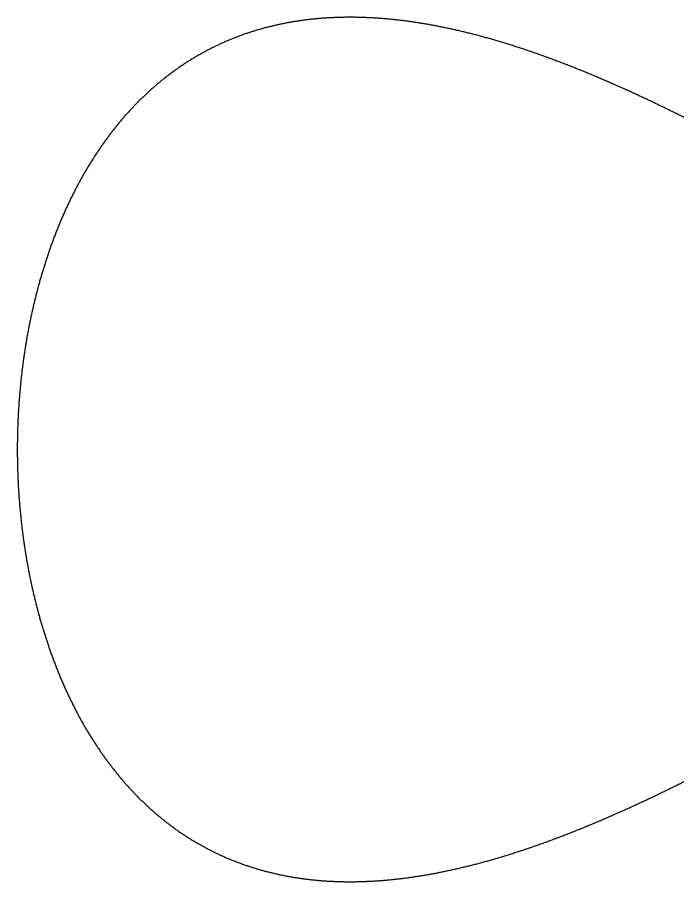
# Model space of a CAD drawing. Header units: metres. Extents: x 0 to 80, y 0 to 80.
# Drawn here: x 29 to 40, y 12.86 to 27.14 of the extents above; entities that cross this region are included whole.
import ezdxf

# ---------------------------------------------------------------- set-up
doc = ezdxf.new("R2010")
doc.units = ezdxf.units.M

msp = doc.modelspace()

# ---------------------------------------------------------------- linework, layer by layer
at = {"layer": 'ENGRAVE'}
msp.add_lwpolyline([(40.019199, 25.490392), (40, 25.5), (39.980801, 25.509591), (39.961603, 25.519165), (39.942404, 25.528722), (39.923206, 25.538262), (39.904008, 25.547785), (39.88481, 25.55729), (39.865613, 25.566778), (39.846416, 25.576248), (39.82722, 25.585701), (39.808024, 25.595136), (39.788828, 25.604553), (39.769633, 25.613952), (39.750439, 25.623333), (39.731246, 25.632695), (39.712054, 25.642039), (39.692862, 25.651365), (39.673671, 25.660672), (39.654482, 25.66996), (39.635293, 25.679229), (39.616106, 25.68848), (39.596919, 25.697711), (39.577734, 25.706923), (39.55855, 25.716116), (39.539368, 25.72529), (39.520187, 25.734444), (39.501007, 25.743578), (39.481829, 25.752692), (39.462653, 25.761787), (39.443478, 25.770861), (39.424304, 25.779916), (39.405133, 25.78895), (39.385963, 25.797964), (39.366796, 25.806957), (39.34763, 25.81593), (39.328466, 25.824882), (39.309304, 25.833813), (39.290145, 25.842724), (39.270987, 25.851613), (39.251832, 25.860481), (39.232679, 25.869328), (39.213528, 25.878154), (39.19438, 25.886958), (39.175234, 25.89574), (39.156091, 25.904501), (39.13695, 25.91324), (39.117812, 25.921957), (39.098676, 25.930652), (39.079544, 25.939325), (39.060414, 25.947975), (39.041287, 25.956603), (39.022163, 25.965209), (39.003042, 25.973792), (38.983924, 25.982352), (38.964809, 25.990889), (38.945697, 25.999404), (38.926588, 26.007895), (38.907483, 26.016363), (38.888381, 26.024808), (38.869282, 26.03323), (38.850187, 26.041628), (38.831095, 26.050002), (38.812007, 26.058352), (38.792923, 26.066679), (38.773842, 26.074982), (38.754765, 26.083261), (38.735691, 26.091515), (38.716622, 26.099745), (38.697556, 26.107951), (38.678495, 26.116132), (38.659437, 26.124289), (38.640384, 26.132421), (38.621334, 26.140528), (38.602289, 26.14861), (38.583248, 26.156667), (38.564212, 26.164699), (38.54518, 26.172706), (38.526152, 26.180687), (38.507129, 26.188643), (38.48811, 26.196573), (38.469096, 26.204477), (38.450086, 26.212356), (38.431082, 26.220208), (38.412082, 26.228035), (38.393087, 26.235835), (38.374096, 26.243609), (38.355111, 26.251357), (38.336131, 26.259079), (38.317156, 26.266773), (38.298186, 26.274441), (38.279221, 26.282083), (38.260261, 26.289697), (38.241307, 26.297284), (38.222358, 26.304845), (38.203414, 26.312378), (38.184476, 26.319883), (38.165544, 26.327361), (38.146617, 26.334812), (38.127696, 26.342235), (38.10878, 26.349631), (38.08987, 26.356998), (38.070966, 26.364338), (38.052068, 26.371649), (38.033176, 26.378932), (38.014289, 26.386187), (37.995409, 26.393414), (37.976535, 26.400612), (37.957667, 26.407782), (37.938806, 26.414922), (37.91995, 26.422034), (37.901101, 26.429118), (37.882258, 26.436172), (37.863422, 26.443197), (37.844592, 26.450193), (37.825769, 26.457159), (37.806953, 26.464096), (37.788143, 26.471004), (37.76934, 26.477882), (37.750543, 26.48473), (37.731754, 26.491549), (37.712971, 26.498338), (37.694196, 26.505096), (37.675427, 26.511825), (37.656666, 26.518523), (37.637911, 26.525191), (37.619164, 26.531828), (37.600424, 26.538435), (37.581692, 26.545012), (37.562967, 26.551557), (37.544249, 26.558072), (37.525538, 26.564556), (37.506836, 26.571009), (37.48814, 26.577431), (37.469453, 26.583821), (37.450773, 26.590181), (37.432101, 26.596508), (37.413437, 26.602805), (37.39478, 26.60907), (37.376132, 26.615303), (37.357492, 26.621504), (37.338859, 26.627673), (37.320235, 26.633811), (37.301619, 26.639916), (37.283011, 26.645989), (37.264411, 26.65203), (37.24582, 26.658038), (37.227237, 26.664015), (37.208663, 26.669958), (37.190097, 26.675869), (37.171539, 26.681747), (37.152991, 26.687592), (37.13445, 26.693404), (37.115919, 26.699184), (37.097396, 26.70493), (37.078883, 26.710643), (37.060378, 26.716322), (37.041882, 26.721968), (37.023395, 26.727581), (37.004917, 26.73316), (36.986449, 26.738706), (36.967989, 26.744217), (36.949539, 26.749695), (36.931098, 26.755139), (36.912666, 26.760549), (36.894244, 26.765924), (36.875831, 26.771266), (36.857428, 26.776573), (36.839034, 26.781846), (36.82065, 26.787084), (36.802276, 26.792288), (36.783911, 26.797457), (36.765556, 26.802591), (36.747211, 26.80769), (36.728876, 26.812755), (36.710551, 26.817784), (36.692236, 26.822778), (36.673931, 26.827738), (36.655636, 26.832661), (36.637352, 26.83755), (36.619077, 26.842403), (36.600813, 26.84722), (36.582559, 26.852002), (36.564316, 26.856748), (36.546083, 26.861459), (36.527861, 26.866133), (36.509649, 26.870771), (36.491448, 26.875374), (36.473257, 26.87994), (36.455077, 26.88447), (36.436908, 26.888964), (36.41875, 26.893421), (36.400603, 26.897842), (36.382467, 26.902226), (36.364342, 26.906574), (36.346228, 26.910885), (36.328125, 26.915159), (36.310033, 26.919397), (36.291952, 26.923597), (36.273883, 26.92776), (36.255825, 26.931886), (36.237778, 26.935975), (36.219743, 26.940027), (36.20172, 26.944041), (36.183708, 26.948018), (36.165707, 26.951958), (36.147719, 26.955859), (36.129742, 26.959723), (36.111777, 26.96355), (36.093823, 26.967338), (36.075882, 26.971089), (36.057953, 26.974802), (36.040035, 26.978476), (36.02213, 26.982112), (36.004236, 26.985711), (35.986355, 26.989271), (35.968487, 26.992792), (35.95063, 26.996275), (35.932786, 26.99972), (35.914954, 27.003126), (35.897134, 27.006493), (35.879327, 27.009822), (35.861533, 27.013112), (35.843751, 27.016362), (35.825982, 27.019574), (35.808226, 27.022747), (35.790482, 27.025881), (35.772751, 27.028976), (35.755034, 27.032031), (35.737329, 27.035047), (35.719637, 27.038024), (35.701958, 27.040961), (35.684292, 27.043859), (35.666639, 27.046717), (35.648999, 27.049535), (35.631373, 27.052314), (35.61376, 27.055053), (35.596161, 27.057752), (35.578574, 27.060411), (35.561002, 27.06303), (35.543443, 27.065609), (35.525897, 27.068148), (35.508365, 27.070647), (35.490847, 27.073105), (35.473342, 27.075523), (35.455851, 27.077901), (35.438374, 27.080238), (35.420911, 27.082535), (35.403462, 27.084791), (35.386027, 27.087006), (35.368606, 27.089181), (35.351199, 27.091315), (35.333806, 27.093408), (35.316428, 27.09546), (35.299064, 27.097471), (35.281714, 27.099441), (35.264378, 27.10137), (35.247057, 27.103258), (35.22975, 27.105105), (35.212458, 27.10691), (35.19518, 27.108674), (35.177917, 27.110397), (35.160669, 27.112078), (35.143436, 27.113718), (35.126217, 27.115316), (35.109013, 27.116872), (35.091824, 27.118387), (35.07465, 27.11986), (35.057491, 27.121291), (35.040347, 27.12268), (35.023218, 27.124027), (35.006105, 27.125333), (34.989006, 27.126596), (34.971923, 27.127817), (34.954855, 27.128996), (34.937802, 27.130133), (34.920765, 27.131228), (34.903744, 27.13228), (34.886737, 27.13329), (34.869747, 27.134257), (34.852772, 27.135183), (34.835813, 27.136065), (34.818869, 27.136905), (34.801942, 27.137702), (34.78503, 27.138457), (34.768134, 27.139169), (34.751254, 27.139838), (34.73439, 27.140465), (34.717542, 27.141048), (34.70071, 27.141589), (34.683894, 27.142086), (34.667094, 27.142541), (34.650311, 27.142952), (34.633544, 27.14332), (34.616793, 27.143646), (34.600059, 27.143928), (34.583341, 27.144166), (34.566639, 27.144362), (34.549955, 27.144514), (34.533286, 27.144623), (34.516635, 27.144688), (34.5, 27.14471), (34.483382, 27.144688), (34.466781, 27.144622), (34.450196, 27.144514), (34.433629, 27.144361), (34.417078, 27.144165), (34.400544, 27.143925), (34.384028, 27.143641), (34.367528, 27.143313), (34.351046, 27.142941), (34.334581, 27.142526), (34.318133, 27.142067), (34.301703, 27.141563), (34.28529, 27.141016), (34.268894, 27.140424), (34.252516, 27.139789), (34.236155, 27.139109), (34.219812, 27.138385), (34.203486, 27.137617), (34.187178, 27.136805), (34.170888, 27.135948), (34.154616, 27.135047), (34.138361, 27.134102), (34.122124, 27.133112), (34.105905, 27.132078), (34.089704, 27.130999), (34.073521, 27.129876), (34.057356, 27.128709), (34.04121, 27.127496), (34.025081, 27.12624), (34.008971, 27.124938), (33.992878, 27.123592), (33.976805, 27.122201), (33.960749, 27.120766), (33.944712, 27.119285), (33.928693, 27.11776), (33.912693, 27.11619), (33.896711, 27.114576), (33.880748, 27.112916), (33.864804, 27.111212), (33.848878, 27.109462), (33.832971, 27.107668), (33.817083, 27.105828), (33.801213, 27.103944), (33.785363, 27.102015), (33.769531, 27.10004), (33.753719, 27.098021), (33.737925, 27.095956), (33.722151, 27.093846), (33.706395, 27.091691), (33.690659, 27.089491), (33.674942, 27.087246), (33.659245, 27.084955), (33.643566, 27.082619), (33.627907, 27.080238), (33.612267, 27.077811), (33.596647, 27.07534), (33.581047, 27.072823), (33.565466, 27.07026), (33.549904, 27.067652), (33.534362, 27.064999), (33.51884, 27.0623), (33.503338, 27.059556), (33.487855, 27.056766), (33.472392, 27.053931), (33.456949, 27.051051), (33.441526, 27.048125), (33.426123, 27.045153), (33.41074, 27.042136), (33.395378, 27.039073), (33.380035, 27.035965), (33.364712, 27.032811), (33.34941, 27.029612), (33.334128, 27.026367), (33.318866, 27.023076), (33.303624, 27.019739), (33.288403, 27.016357), (33.273203, 27.01293), (33.258022, 27.009456), (33.242863, 27.005937), (33.227724, 27.002372), (33.212605, 26.998762), (33.197508, 26.995106), (33.182431, 26.991404), (33.167374, 26.987656), (33.152339, 26.983863), (33.137324, 26.980023), (33.122331, 26.976138), (33.107358, 26.972208), (33.092406, 26.968231), (33.077476, 26.964209), (33.062566, 26.960141), (33.047678, 26.956027), (33.03281, 26.951867), (33.017964, 26.947661), (33.00314, 26.94341), (32.988336, 26.939113), (32.973554, 26.93477), (32.958793, 26.930381), (32.944054, 26.925946), (32.929336, 26.921466), (32.91464, 26.916939), (32.899965, 26.912367), (32.885312, 26.907749), (32.870681, 26.903085), (32.856071, 26.898376), (32.841484, 26.89362), (32.826918, 26.888819), (32.812373, 26.883972), (32.797851, 26.879079), (32.783351, 26.87414), (32.768872, 26.869155), (32.754416, 26.864125), (32.739982, 26.859048), (32.725569, 26.853926), (32.711179, 26.848758), (32.696812, 26.843545), (32.682466, 26.838285), (32.668143, 26.83298), (32.653842, 26.827629), (32.639563, 26.822232), (32.625307, 26.816789), (32.611074, 26.811301), (32.596862, 26.805766), (32.582674, 26.800186), (32.568508, 26.794561), (32.554364, 26.788889), (32.540244, 26.783172), (32.526146, 26.777409), (32.51207, 26.771601), (32.498018, 26.765746), (32.483988, 26.759847), (32.469982, 26.753901), (32.455998, 26.74791), (32.442037, 26.741873), (32.4281, 26.73579), (32.414185, 26.729662), (32.400293, 26.723488), (32.386425, 26.717269), (32.37258, 26.711004), (32.358758, 26.704694), (32.344959, 26.698338), (32.331184, 26.691936), (32.317432, 26.685489), (32.303703, 26.678997), (32.289998, 26.672459), (32.276316, 26.665875), (32.262658, 26.659246), (32.249024, 26.652572), (32.235413, 26.645852), (32.221825, 26.639087), (32.208262, 26.632277), (32.194722, 26.625421), (32.181206, 26.61852), (32.167713, 26.611574), (32.154245, 26.604582), (32.140801, 26.597545), (32.12738, 26.590463), (32.113983, 26.583336), (32.100611, 26.576163), (32.087262, 26.568946), (32.073938, 26.561683), (32.060637, 26.554375), (32.047361, 26.547022), (32.03411, 26.539624), (32.020882, 26.532181), (32.007679, 26.524693), (31.9945, 26.51716), (31.981345, 26.509583), (31.968215, 26.50196), (31.955109, 26.494292), (31.942028, 26.48658), (31.928971, 26.478822), (31.915939, 26.47102), (31.902932, 26.463173), (31.889949, 26.455282), (31.876991, 26.447345), (31.864058, 26.439364), (31.851149, 26.431339), (31.838266, 26.423268), (31.825407, 26.415154), (31.812573, 26.406994), (31.799764, 26.39879), (31.78698, 26.390542), (31.774221, 26.382249), (31.761487, 26.373912), (31.748778, 26.365531), (31.736095, 26.357105), (31.723436, 26.348635), (31.710803, 26.34012), (31.698195, 26.331562), (31.685612, 26.322959), (31.673054, 26.314312), (31.660522, 26.305621), (31.648016, 26.296886), (31.635534, 26.288107), (31.623079, 26.279284), (31.610648, 26.270417), (31.598244, 26.261506), (31.585865, 26.252552), (31.573511, 26.243553), (31.561183, 26.234511), (31.548881, 26.225425), (31.536605, 26.216295), (31.524354, 26.207122), (31.51213, 26.197905), (31.499931, 26.188644), (31.487758, 26.179341), (31.475611, 26.169993), (31.46349, 26.160602), (31.451394, 26.151168), (31.439325, 26.141691), (31.427282, 26.13217), (31.415266, 26.122606), (31.403275, 26.112999), (31.39131, 26.103348), (31.379372, 26.093655), (31.36746, 26.083918), (31.355574, 26.074139), (31.343715, 26.064317), (31.331882, 26.054451), (31.320075, 26.044543), (31.308295, 26.034592), (31.296541, 26.024599), (31.284814, 26.014563), (31.273113, 26.004484), (31.261439, 25.994362), (31.249792, 25.984199), (31.238171, 25.973992), (31.226577, 25.963743), (31.215009, 25.953452), (31.203469, 25.943119), (31.191955, 25.932743), (31.180468, 25.922325), (31.169008, 25.911865), (31.157575, 25.901363), (31.146168, 25.890819), (31.134789, 25.880233), (31.123437, 25.869606), (31.112111, 25.858936), (31.100813, 25.848224), (31.089542, 25.837471), (31.078298, 25.826676), (31.067081, 25.81584), (31.055892, 25.804962), (31.044729, 25.794042), (31.033594, 25.783081), (31.022487, 25.772079), (31.011406, 25.761036), (31.000353, 25.749951), (30.989328, 25.738825), (30.978329, 25.727658), (30.967359, 25.71645), (30.956416, 25.705201), (30.9455, 25.693911), (30.934612, 25.68258), (30.923752, 25.671209), (30.912919, 25.659797), (30.902114, 25.648344), (30.891336, 25.63685), (30.880587, 25.625317), (30.869865, 25.613742), (30.859171, 25.602127), (30.848505, 25.590472), (30.837866, 25.578777), (30.827256, 25.567042), (30.816674, 25.555266), (30.806119, 25.543451), (30.795593, 25.531595), (30.785094, 25.5197), (30.774624, 25.507765), (30.764181, 25.49579), (30.753767, 25.483775), (30.743381, 25.471721), (30.733024, 25.459627), (30.722694, 25.447494), (30.712393, 25.435322), (30.70212, 25.42311), (30.691875, 25.410859), (30.681659, 25.398569), (30.671471, 25.38624), (30.661311, 25.373871), (30.65118, 25.361464), (30.641078, 25.349018), (30.631004, 25.336533), (30.620958, 25.32401), (30.610941, 25.311448), (30.600953, 25.298847), (30.590993, 25.286208), (30.581062, 25.273531), (30.57116, 25.260815), (30.561286, 25.248061), (30.551441, 25.235269), (30.541625, 25.222439), (30.531838, 25.209571), (30.522079, 25.196665), (30.51235, 25.183721), (30.502649, 25.17074), (30.492977, 25.157721), (30.483334, 25.144664), (30.473721, 25.13157), (30.464136, 25.118438), (30.45458, 25.105269), (30.445053, 25.092063), (30.435556, 25.07882), (30.426087, 25.06554), (30.416648, 25.052222), (30.407238, 25.038868), (30.397857, 25.025477), (30.388506, 25.012049), (30.379183, 24.998585), (30.36989, 24.985084), (30.360627, 24.971547), (30.351392, 24.957973), (30.342187, 24.944363), (30.333012, 24.930717), (30.323866, 24.917035), (30.314749, 24.903317), (30.305662, 24.889563), (30.296604, 24.875773), (30.287576, 24.861947), (30.278578, 24.848086), (30.269609, 24.834189), (30.26067, 24.820256), (30.251761, 24.806289), (30.242881, 24.792285), (30.234031, 24.778247), (30.22521, 24.764174), (30.21642, 24.750066), (30.207659, 24.735922), (30.198928, 24.721744), (30.190227, 24.707532), (30.181556, 24.693284), (30.172915, 24.679003), (30.164303, 24.664686), (30.155722, 24.650336), (30.147171, 24.635951), (30.138649, 24.621532), (30.130158, 24.607079), (30.121697, 24.592592), (30.113265, 24.578071), (30.104864, 24.563516), (30.096494, 24.548928), (30.088153, 24.534306), (30.079842, 24.519651), (30.071562, 24.504962), (30.063312, 24.490241), (30.055092, 24.475486), (30.046902, 24.460698), (30.038743, 24.445877), (30.030614, 24.431023), (30.022516, 24.416136), (30.014448, 24.401217), (30.00641, 24.386265), (29.998403, 24.371281), (29.990426, 24.356264), (29.98248, 24.341215), (29.974564, 24.326134), (29.966679, 24.311021), (29.958824, 24.295877), (29.951, 24.2807), (29.943206, 24.265491), (29.935444, 24.250251), (29.927711, 24.23498), (29.92001, 24.219677), (29.912339, 24.204343), (29.904699, 24.188977), (29.89709, 24.173581), (29.889511, 24.158153), (29.881964, 24.142695), (29.874447, 24.127206), (29.866961, 24.111686), (29.859505, 24.096136), (29.852081, 24.080555), (29.844688, 24.064944), (29.837325, 24.049303), (29.829994, 24.033631), (29.822693, 24.01793), (29.815424, 24.002199), (29.808185, 23.986437), (29.800978, 23.970647), (29.793801, 23.954827), (29.786656, 23.938977), (29.779542, 23.923098), (29.772459, 23.90719), (29.765407, 23.891252), (29.758386, 23.875286), (29.751396, 23.859291), (29.744438, 23.843267), (29.737511, 23.827214), (29.730615, 23.811133), (29.723751, 23.795023), (29.716918, 23.778885), (29.710116, 23.762719), (29.703345, 23.746525), (29.696606, 23.730303), (29.689898, 23.714053), (29.683222, 23.697775), (29.676577, 23.68147), (29.669963, 23.665137), (29.663381, 23.648777), (29.656831, 23.632389), (29.650312, 23.615975), (29.643824, 23.599533), (29.637368, 23.583064), (29.630944, 23.566569), (29.624551, 23.550047), (29.61819, 23.533498), (29.61186, 23.516923), (29.605562, 23.500322), (29.599296, 23.483694), (29.593061, 23.46704), (29.586858, 23.450361), (29.580687, 23.433655), (29.574547, 23.416924), (29.56844, 23.400167), (29.562364, 23.383385), (29.55632, 23.366577), (29.550307, 23.349744), (29.544327, 23.332886), (29.538378, 23.316003), (29.532462, 23.299095), (29.526577, 23.282162), (29.520724, 23.265205), (29.514903, 23.248223), (29.509114, 23.231217), (29.503356, 23.214187), (29.497631, 23.197132), (29.491938, 23.180054), (29.486277, 23.162951), (29.480648, 23.145825), (29.475051, 23.128675), (29.469486, 23.111502), (29.463953, 23.094305), (29.458452, 23.077085), (29.452983, 23.059842), (29.447546, 23.042576), (29.442142, 23.025287), (29.436769, 23.007975), (29.431429, 22.99064), (29.426121, 22.973283), (29.420846, 22.955904), (29.415602, 22.938503), (29.410391, 22.921079), (29.405212, 22.903633), (29.400065, 22.886166), (29.394951, 22.868677), (29.389868, 22.851166), (29.384819, 22.833633), (29.379801, 22.81608), (29.374816, 22.798505), (29.369863, 22.780909), (29.364943, 22.763292), (29.360055, 22.745654), (29.355199, 22.727996), (29.350376, 22.710316), (29.345585, 22.692617), (29.340827, 22.674897), (29.336101, 22.657157), (29.331408, 22.639397), (29.326747, 22.621617), (29.322119, 22.603817), (29.317523, 22.585998), (29.31296, 22.568159), (29.308429, 22.550301), (29.303931, 22.532423), (29.299465, 22.514527), (29.295032, 22.496611), (29.290632, 22.478677), (29.286264, 22.460723), (29.281929, 22.442751), (29.277627, 22.424761), (29.273357, 22.406753), (29.26912, 22.388726), (29.264916, 22.370681), (29.260744, 22.352618), (29.256605, 22.334538), (29.252499, 22.316439), (29.248425, 22.298324), (29.244384, 22.28019), (29.240376, 22.26204), (29.236401, 22.243873), (29.232459, 22.225688), (29.228549, 22.207487), (29.224672, 22.189269), (29.220828, 22.171034), (29.217017, 22.152783), (29.213239, 22.134516), (29.209493, 22.116232), (29.205781, 22.097933), (29.202101, 22.079618), (29.198454, 22.061286), (29.19484, 22.04294), (29.191259, 22.024578), (29.187711, 22.0062), (29.184196, 21.987807), (29.180714, 21.969399), (29.177265, 21.950977), (29.173848, 21.932539), (29.170465, 21.914087), (29.167115, 21.89562), (29.163797, 21.877139), (29.160513, 21.858644), (29.157262, 21.840135), (29.154044, 21.821611), (29.150858, 21.803074), (29.147706, 21.784523), (29.144587, 21.765959), (29.141501, 21.747381), (29.138448, 21.72879), (29.135428, 21.710186), (29.132441, 21.691569), (29.129488, 21.672939), (29.126567, 21.654297), (29.12368, 21.635642), (29.120826, 21.616974), (29.118004, 21.598294), (29.115216, 21.579602), (29.112461, 21.560898), (29.10974, 21.542182), (29.107051, 21.523455), (29.104396, 21.504716), (29.101774, 21.485965), (29.099185, 21.467203), (29.096629, 21.44843), (29.094107, 21.429646), (29.091617, 21.410852), (29.089161, 21.392046), (29.086738, 21.37323), (29.084349, 21.354403), (29.081992, 21.335567), (29.079669, 21.31672), (29.077379, 21.297863), (29.075123, 21.278996), (29.0729, 21.260119), (29.07071, 21.241233), (29.068553, 21.222337), (29.066429, 21.203433), (29.064339, 21.184519), (29.062283, 21.165596), (29.060259, 21.146664), (29.058269, 21.127723), (29.056312, 21.108774), (29.054389, 21.089816), (29.052499, 21.07085), (29.050642, 21.051876), (29.048818, 21.032894), (29.047028, 21.013904), (29.045272, 20.994907), (29.043548, 20.975902), (29.041858, 20.956889), (29.040202, 20.937869), (29.038579, 20.918842), (29.036989, 20.899808), (29.035432, 20.880767), (29.033909, 20.86172), (29.03242, 20.842666), (29.030964, 20.823605), (29.029541, 20.804538), (29.028151, 20.785466), (29.026795, 20.766387), (29.025473, 20.747302), (29.024184, 20.728212), (29.022928, 20.709116), (29.021706, 20.690014), (29.020517, 20.670908), (29.019362, 20.651796), (29.01824, 20.632679), (29.017152, 20.613558), (29.016097, 20.594432), (29.015075, 20.575301), (29.014087, 20.556166), (29.013132, 20.537027), (29.012211, 20.517883), (29.011324, 20.498736), (29.01047, 20.479585), (29.009649, 20.46043), (29.008862, 20.441272), (29.008108, 20.42211), (29.007388, 20.402945), (29.006701, 20.383778), (29.006048, 20.364607), (29.005428, 20.345433), (29.004842, 20.326257), (29.004289, 20.307078), (29.003769, 20.287897), (29.003284, 20.268714), (29.002831, 20.249529), (29.002412, 20.230341), (29.002027, 20.211152), (29.001675, 20.191962), (29.001357, 20.17277), (29.001072, 20.153576), (29.000821, 20.134382), (29.000603, 20.115186), (29.000419, 20.09599), (29.000268, 20.076793), (29.000151, 20.057595), (29.000067, 20.038397), (29.000017, 20.019199), (29, 20), (29.000017, 19.980801), (29.000067, 19.961603), (29.000151, 19.942405), (29.000268, 19.923207), (29.000419, 19.90401), (29.000603, 19.884814), (29.000821, 19.865618), (29.001072, 19.846424), (29.001357, 19.82723), (29.001675, 19.808038), (29.002027, 19.788848), (29.002412, 19.769659), (29.002831, 19.750471), (29.003284, 19.731286), (29.003769, 19.712103), (29.004289, 19.692922), (29.004842, 19.673743), (29.005428, 19.654567), (29.006048, 19.635393), (29.006701, 19.616222), (29.007388, 19.597055), (29.008108, 19.57789), (29.008862, 19.558728), (29.009649, 19.53957), (29.01047, 19.520415), (29.011324, 19.501264), (29.012211, 19.482117), (29.013132, 19.462973), (29.014087, 19.443834), (29.015075, 19.424699), (29.016097, 19.405568), (29.017152, 19.386442), (29.01824, 19.367321), (29.019362, 19.348204), (29.020517, 19.329092), (29.021706, 19.309986), (29.022928, 19.290884), (29.024184, 19.271788), (29.025473, 19.252698), (29.026795, 19.233613), (29.028151, 19.214534), (29.029541, 19.195462), (29.030964, 19.176395), (29.03242, 19.157334), (29.033909, 19.13828), (29.035432, 19.119233), (29.036989, 19.100192), (29.038579, 19.081158), (29.040202, 19.062131), (29.041858, 19.043111), (29.043548, 19.024098), (29.045272, 19.005093), (29.047028, 18.986096), (29.048818, 18.967106), (29.050642, 18.948124), (29.052499, 18.92915), (29.054389, 18.910184), (29.056312, 18.891226), (29.058269, 18.872277), (29.060259, 18.853336), (29.062283, 18.834404), (29.064339, 18.815481), (29.066429, 18.796567), (29.068553, 18.777663), (29.07071, 18.758767), (29.0729, 18.739881), (29.075123, 18.721004), (29.077379, 18.702137), (29.079669, 18.68328), (29.081992, 18.664433), (29.084349, 18.645597), (29.086738, 18.62677), (29.089161, 18.607954), (29.091617, 18.589148), (29.094107, 18.570354), (29.096629, 18.55157), (29.099185, 18.532797), (29.101774, 18.514035), (29.104396, 18.495284), (29.107051, 18.476545), (29.10974, 18.457818), (29.112461, 18.439102), (29.115216, 18.420398), (29.118004, 18.401706), (29.120826, 18.383026), (29.12368, 18.364358), (29.126567, 18.345703), (29.129488, 18.327061), (29.132441, 18.308431), (29.135428, 18.289814), (29.138448, 18.27121), (29.141501, 18.252619), (29.144587, 18.234041), (29.147706, 18.215477), (29.150858, 18.196926), (29.154044, 18.178389), (29.157262, 18.159865), (29.160513, 18.141356), (29.163797, 18.122861), (29.167115, 18.10438), (29.170465, 18.085913), (29.173848, 18.067461), (29.177265, 18.049023), (29.180714, 18.030601), (29.184196, 18.012193), (29.187711, 17.9938), (29.191259, 17.975422), (29.19484, 17.95706), (29.198454, 17.938714), (29.202101, 17.920382), (29.205781, 17.902067), (29.209493, 17.883768), (29.213239, 17.865484), (29.217017, 17.847217), (29.220828, 17.828966), (29.224672, 17.810731), (29.228549, 17.792513), (29.232459, 17.774312), (29.236401, 17.756127), (29.240376, 17.73796), (29.244384, 17.71981), (29.248425, 17.701676), (29.252499, 17.683561), (29.256605, 17.665462), (29.260744, 17.647382), (29.264916, 17.629319), (29.26912, 17.611274), (29.273357, 17.593247), (29.277627, 17.575239), (29.281929, 17.557249), (29.286264, 17.539277), (29.290632, 17.521323), (29.295032, 17.503389), (29.299465, 17.485473), (29.303931, 17.467577), (29.308429, 17.449699), (29.31296, 17.431841), (29.317523, 17.414002), (29.322119, 17.396183), (29.326747, 17.378383), (29.331408, 17.360603), (29.336101, 17.342843), (29.340827, 17.325103), (29.345585, 17.307383), (29.350376, 17.289684), (29.355199, 17.272004), (29.360055, 17.254346), (29.364943, 17.236708), (29.369863, 17.219091), (29.374816, 17.201495), (29.379801, 17.18392), (29.384819, 17.166367), (29.389868, 17.148834), (29.394951, 17.131323), (29.400065, 17.113834), (29.405212, 17.096367), (29.410391, 17.078921), (29.415602, 17.061497), (29.420846, 17.044096), (29.426121, 17.026717), (29.431429, 17.00936), (29.436769, 16.992025), (29.442142, 16.974713), (29.447546, 16.957424), (29.452983, 16.940158), (29.458452, 16.922915), (29.463953, 16.905695), (29.469486, 16.888498), (29.475051, 16.871325), (29.480648, 16.854175), (29.486277, 16.837049), (29.491938, 16.819946), (29.497631, 16.802868), (29.503356, 16.785813), (29.509114, 16.768783), (29.514903, 16.751777), (29.520724, 16.734795), (29.526577, 16.717838), (29.532462, 16.700905), (29.538378, 16.683997), (29.544327, 16.667114), (29.550307, 16.650256), (29.55632, 16.633423), (29.562364, 16.616615), (29.56844, 16.599833), (29.574547, 16.583076), (29.580687, 16.566345), (29.586858, 16.549639), (29.593061, 16.53296), (29.599296, 16.516306), (29.605562, 16.499678), (29.61186, 16.483077), (29.61819, 16.466502), (29.624551, 16.449953), (29.630944, 16.433431), (29.637368, 16.416936), (29.643824, 16.400467), (29.650312, 16.384025), (29.656831, 16.367611), (29.663381, 16.351223), (29.669963, 16.334863), (29.676577, 16.31853), (29.683222, 16.302225), (29.689898, 16.285947), (29.696606, 16.269697), (29.703345, 16.253475), (29.710116, 16.237281), (29.716918, 16.221115), (29.723751, 16.204977), (29.730615, 16.188867), (29.737511, 16.172786), (29.744438, 16.156733), (29.751396, 16.140709), (29.758386, 16.124714), (29.765407, 16.108748), (29.772459, 16.09281), (29.779542, 16.076902), (29.786656, 16.061023), (29.793801, 16.045173), (29.800978, 16.029353), (29.808185, 16.013563), (29.815424, 15.997801), (29.822693, 15.98207), (29.829994, 15.966369), (29.837325, 15.950697), (29.844688, 15.935056), (29.852081, 15.919445), (29.859505, 15.903864), (29.866961, 15.888314), (29.874447, 15.872794), (29.881964, 15.857305), (29.889511, 15.841847), (29.89709, 15.826419), (29.904699, 15.811023), (29.912339, 15.795657), (29.92001, 15.780323), (29.927711, 15.76502), (29.935444, 15.749749), (29.943206, 15.734509), (29.951, 15.7193), (29.958824, 15.704123), (29.966679, 15.688979), (29.974564, 15.673866), (29.98248, 15.658785), (29.990426, 15.643736), (29.998403, 15.628719), (30.00641, 15.613735), (30.014448, 15.598783), (30.022516, 15.583864), (30.030614, 15.568977), (30.038743, 15.554123), (30.046902, 15.539302), (30.055092, 15.524514), (30.063312, 15.509759), (30.071562, 15.495038), (30.079842, 15.480349), (30.088153, 15.465694), (30.096494, 15.451072), (30.104864, 15.436484), (30.113265, 15.421929), (30.121697, 15.407408), (30.130158, 15.392921), (30.138649, 15.378468), (30.147171, 15.364049), (30.155722, 15.349664), (30.164303, 15.335314), (30.172915, 15.320997), (30.181556, 15.306716), (30.190227, 15.292468), (30.198928, 15.278256), (30.207659, 15.264078), (30.21642, 15.249934), (30.22521, 15.235826), (30.234031, 15.221753), (30.242881, 15.207715), (30.251761, 15.193711), (30.26067, 15.179744), (30.269609, 15.165811), (30.278578, 15.151914), (30.287576, 15.138053), (30.296604, 15.124227), (30.305662, 15.110437), (30.314749, 15.096683), (30.323866, 15.082965), (30.333012, 15.069283), (30.342187, 15.055637), (30.351392, 15.042027), (30.360627, 15.028453), (30.36989, 15.014916), (30.379183, 15.001415), (30.388506, 14.987951), (30.397857, 14.974523), (30.407238, 14.961132), (30.416648, 14.947778), (30.426087, 14.93446), (30.435556, 14.92118), (30.445053, 14.907937), (30.45458, 14.894731), (30.464136, 14.881562), (30.473721, 14.86843), (30.483334, 14.855336), (30.492977, 14.842279), (30.502649, 14.82926), (30.51235, 14.816279), (30.522079, 14.803335), (30.531838, 14.790429), (30.541625, 14.777561), (30.551441, 14.764731), (30.561286, 14.751939), (30.57116, 14.739185), (30.581062, 14.726469), (30.590993, 14.713792), (30.600953, 14.701153), (30.610941, 14.688552), (30.620958, 14.67599), (30.631004, 14.663467), (30.641078, 14.650982), (30.65118, 14.638536), (30.661311, 14.626129), (30.671471, 14.61376), (30.681659, 14.601431), (30.691875, 14.589141), (30.70212, 14.57689), (30.712393, 14.564678), (30.722694, 14.552506), (30.733024, 14.540373), (30.743381, 14.528279), (30.753767, 14.516225), (30.764181, 14.50421), (30.774624, 14.492235), (30.785094, 14.4803), (30.795593, 14.468405), (30.806119, 14.456549), (30.816674, 14.444734), (30.827256, 14.432958), (30.837866, 14.421223), (30.848505, 14.409528), (30.859171, 14.397873), (30.869865, 14.386258), (30.880587, 14.374683), (30.891336, 14.36315), (30.902114, 14.351656), (30.912919, 14.340203), (30.923752, 14.328791), (30.934612, 14.31742), (30.9455, 14.306089), (30.956416, 14.294799), (30.967359, 14.28355), (30.978329, 14.272342), (30.989328, 14.261175), (31.000353, 14.250049), (31.011406, 14.238964), (31.022487, 14.227921), (31.033594, 14.216919), (31.044729, 14.205958), (31.055892, 14.195038), (31.067081, 14.18416), (31.078298, 14.173324), (31.089542, 14.162529), (31.100813, 14.151776), (31.112111, 14.141064), (31.123437, 14.130394), (31.134789, 14.119767), (31.146168, 14.109181), (31.157575, 14.098637), (31.169008, 14.088135), (31.180468, 14.077675), (31.191955, 14.067257), (31.203469, 14.056881), (31.215009, 14.046548), (31.226577, 14.036257), (31.238171, 14.026008), (31.249792, 14.015801), (31.261439, 14.005638), (31.273113, 13.995516), (31.284814, 13.985437), (31.296541, 13.975401), (31.308295, 13.965408), (31.320075, 13.955457), (31.331882, 13.945549), (31.343715, 13.935683), (31.355574, 13.925861), (31.36746, 13.916082), (31.379372, 13.906345), (31.39131, 13.896652), (31.403275, 13.887001), (31.415266, 13.877394), (31.427282, 13.86783), (31.439325, 13.858309), (31.451394, 13.848832), (31.46349, 13.839398), (31.475611, 13.830007), (31.487758, 13.820659), (31.499931, 13.811356), (31.51213, 13.802095), (31.524354, 13.792878), (31.536605, 13.783705), (31.548881, 13.774575), (31.561183, 13.765489), (31.573511, 13.756447), (31.585865, 13.747448), (31.598244, 13.738494), (31.610648, 13.729583), (31.623079, 13.720716), (31.635534, 13.711893), (31.648016, 13.703114), (31.660522, 13.694379), (31.673054, 13.685688), (31.685612, 13.677041), (31.698195, 13.668438), (31.710803, 13.65988), (31.723436, 13.651365), (31.736095, 13.642895), (31.748778, 13.634469), (31.761487, 13.626088), (31.774221, 13.617751), (31.78698, 13.609458), (31.799764, 13.60121), (31.812573, 13.593006), (31.825407, 13.584846), (31.838266, 13.576732), (31.851149, 13.568661), (31.864058, 13.560636), (31.876991, 13.552655), (31.889949, 13.544718), (31.902932, 13.536827), (31.915939, 13.52898), (31.928971, 13.521178), (31.942028, 13.51342), (31.955109, 13.505708), (31.968215, 13.49804), (31.981345, 13.490417), (31.9945, 13.48284), (32.007679, 13.475307), (32.020882, 13.467819), (32.03411, 13.460376), (32.047361, 13.452978), (32.060637, 13.445625), (32.073938, 13.438317), (32.087262, 13.431054), (32.100611, 13.423837), (32.113983, 13.416664), (32.12738, 13.409537), (32.140801, 13.402455), (32.154245, 13.395418), (32.167713, 13.388426), (32.181206, 13.38148), (32.194722, 13.374579), (32.208262, 13.367723), (32.221825, 13.360913), (32.235413, 13.354148), (32.249024, 13.347428), (32.262658, 13.340754), (32.276316, 13.334125), (32.289998, 13.327541), (32.303703, 13.321003), (32.317432, 13.314511), (32.331184, 13.308064), (32.344959, 13.301662), (32.358758, 13.295306), (32.37258, 13.288996), (32.386425, 13.282731), (32.400293, 13.276512), (32.414185, 13.270338), (32.4281, 13.26421), (32.442037, 13.258127), (32.455998, 13.25209), (32.469982, 13.246099), (32.483988, 13.240153), (32.498018, 13.234254), (32.51207, 13.228399), (32.526146, 13.222591), (32.540244, 13.216828), (32.554364, 13.211111), (32.568508, 13.205439), (32.582674, 13.199814), (32.596862, 13.194234), (32.611074, 13.188699), (32.625307, 13.183211), (32.639563, 13.177768), (32.653842, 13.172371), (32.668143, 13.16702), (32.682466, 13.161715), (32.696812, 13.156455), (32.711179, 13.151242), (32.725569, 13.146074), (32.739982, 13.140952), (32.754416, 13.135875), (32.768872, 13.130845), (32.783351, 13.12586), (32.797851, 13.120921), (32.812373, 13.116028), (32.826918, 13.111181), (32.841484, 13.10638), (32.856071, 13.101624), (32.870681, 13.096915), (32.885312, 13.092251), (32.899965, 13.087633), (32.91464, 13.083061), (32.929336, 13.078534), (32.944054, 13.074054), (32.958793, 13.069619), (32.973554, 13.06523), (32.988336, 13.060887), (33.00314, 13.05659), (33.017964, 13.052339), (33.03281, 13.048133), (33.047678, 13.043973), (33.062566, 13.039859), (33.077476, 13.035791), (33.092406, 13.031769), (33.107358, 13.027792), (33.122331, 13.023862), (33.137324, 13.019977), (33.152339, 13.016137), (33.167374, 13.012344), (33.182431, 13.008596), (33.197508, 13.004894), (33.212605, 13.001238), (33.227724, 12.997628), (33.242863, 12.994063), (33.258022, 12.990544), (33.273203, 12.98707), (33.288403, 12.983643), (33.303624, 12.980261), (33.318866, 12.976924), (33.334128, 12.973633), (33.34941, 12.970388), (33.364712, 12.967189), (33.380035, 12.964035), (33.395378, 12.960927), (33.41074, 12.957864), (33.426123, 12.954847), (33.441526, 12.951875), (33.456949, 12.948949), (33.472392, 12.946069), (33.487855, 12.943234), (33.503338, 12.940444), (33.51884, 12.9377), (33.534362, 12.935001), (33.549904, 12.932348), (33.565466, 12.92974), (33.581047, 12.927177), (33.596647, 12.92466), (33.612267, 12.922189), (33.627907, 12.919762), (33.643566, 12.917381), (33.659245, 12.915045), (33.674942, 12.912754), (33.690659, 12.910509), (33.706395, 12.908309), (33.722151, 12.906154), (33.737925, 12.904044), (33.753719, 12.901979), (33.769531, 12.89996), (33.785363, 12.897985), (33.801213, 12.896056), (33.817083, 12.894172), (33.832971, 12.892332), (33.848878, 12.890538), (33.864804, 12.888788), (33.880748, 12.887084), (33.896711, 12.885424), (33.912693, 12.88381), (33.928693, 12.88224), (33.944712, 12.880715), (33.960749, 12.879234), (33.976805, 12.877799), (33.992878, 12.876408), (34.008971, 12.875062), (34.025081, 12.87376), (34.04121, 12.872504), (34.057356, 12.871291), (34.073521, 12.870124), (34.089704, 12.869001), (34.105905, 12.867922), (34.122124, 12.866888), (34.138361, 12.865898), (34.154616, 12.864953), (34.170888, 12.864052), (34.187178, 12.863195), (34.203486, 12.862383), (34.219812, 12.861615), (34.236155, 12.860891), (34.252516, 12.860211), (34.268894, 12.859576), (34.28529, 12.858984), (34.301703, 12.858437), (34.318133, 12.857933), (34.334581, 12.857474), (34.351046, 12.857059), (34.367528, 12.856687), (34.384028, 12.856359), (34.400544, 12.856075), (34.417078, 12.855835), (34.433629, 12.855639), (34.450196, 12.855486), (34.466781, 12.855378), (34.483382, 12.855312), (34.5, 12.85529), (34.516635, 12.855312), (34.533286, 12.855377), (34.549955, 12.855486), (34.566639, 12.855638), (34.583341, 12.855834), (34.600059, 12.856072), (34.616793, 12.856354), (34.633544, 12.85668), (34.650311, 12.857048), (34.667094, 12.857459), (34.683894, 12.857914), (34.70071, 12.858411), (34.717542, 12.858952), (34.73439, 12.859535), (34.751254, 12.860162), (34.768134, 12.860831), (34.78503, 12.861543), (34.801942, 12.862298), (34.818869, 12.863095), (34.835813, 12.863935), (34.852772, 12.864817), (34.869747, 12.865743), (34.886737, 12.86671), (34.903744, 12.86772), (34.920765, 12.868772), (34.937802, 12.869867), (34.954855, 12.871004), (34.971923, 12.872183), (34.989006, 12.873404), (35.006105, 12.874667), (35.023218, 12.875973), (35.040347, 12.87732), (35.057491, 12.878709), (35.07465, 12.88014), (35.091824, 12.881613), (35.109013, 12.883128), (35.126217, 12.884684), (35.143436, 12.886282), (35.160669, 12.887922), (35.177917, 12.889603), (35.19518, 12.891326), (35.212458, 12.89309), (35.22975, 12.894895), (35.247057, 12.896742), (35.264378, 12.89863), (35.281714, 12.900559), (35.299064, 12.902529), (35.316428, 12.90454), (35.333806, 12.906592), (35.351199, 12.908685), (35.368606, 12.910819), (35.386027, 12.912994), (35.403462, 12.915209), (35.420911, 12.917465), (35.438374, 12.919762), (35.455851, 12.922099), (35.473342, 12.924477), (35.490847, 12.926895), (35.508365, 12.929353), (35.525897, 12.931852), (35.543443, 12.934391), (35.561002, 12.93697), (35.578574, 12.939589), (35.596161, 12.942248), (35.61376, 12.944947), (35.631373, 12.947686), (35.648999, 12.950465), (35.666639, 12.953283), (35.684292, 12.956141), (35.701958, 12.959039), (35.719637, 12.961976), (35.737329, 12.964953), (35.755034, 12.967969), (35.772751, 12.971024), (35.790482, 12.974119), (35.808226, 12.977253), (35.825982, 12.980426), (35.843751, 12.983638), (35.861533, 12.986888), (35.879327, 12.990178), (35.897134, 12.993507), (35.914954, 12.996874), (35.932786, 13.00028), (35.95063, 13.003725), (35.968487, 13.007208), (35.986355, 13.010729), (36.004236, 13.014289), (36.02213, 13.017888), (36.040035, 13.021524), (36.057953, 13.025198), (36.075882, 13.028911), (36.093823, 13.032662), (36.111777, 13.03645), (36.129742, 13.040277), (36.147719, 13.044141), (36.165707, 13.048042), (36.183708, 13.051982), (36.20172, 13.055959), (36.219743, 13.059973), (36.237778, 13.064025), (36.255825, 13.068114), (36.273883, 13.07224), (36.291952, 13.076403), (36.310033, 13.080603), (36.328125, 13.084841), (36.346228, 13.089115), (36.364342, 13.093426), (36.382467, 13.097774), (36.400603, 13.102158), (36.41875, 13.106579), (36.436908, 13.111036), (36.455077, 13.11553), (36.473257, 13.12006), (36.491448, 13.124626), (36.509649, 13.129229), (36.527861, 13.133867), (36.546083, 13.138541), (36.564316, 13.143252), (36.582559, 13.147998), (36.600813, 13.15278), (36.619077, 13.157597), (36.637352, 13.16245), (36.655636, 13.167339), (36.673931, 13.172262), (36.692236, 13.177222), (36.710551, 13.182216), (36.728876, 13.187245), (36.747211, 13.19231), (36.765556, 13.197409), (36.783911, 13.202543), (36.802276, 13.207712), (36.82065, 13.212916), (36.839034, 13.218154), (36.857428, 13.223427), (36.875831, 13.228734), (36.894244, 13.234076), (36.912666, 13.239451), (36.931098, 13.244861), (36.949539, 13.250305), (36.967989, 13.255783), (36.986449, 13.261294), (37.004917, 13.26684), (37.023395, 13.272419), (37.041882, 13.278032), (37.060378, 13.283678), (37.078883, 13.289357), (37.097396, 13.29507), (37.115919, 13.300816), (37.13445, 13.306596), (37.152991, 13.312408), (37.171539, 13.318253), (37.190097, 13.324131), (37.208663, 13.330042), (37.227237, 13.335985), (37.24582, 13.341962), (37.264411, 13.34797), (37.283011, 13.354011), (37.301619, 13.360084), (37.320235, 13.366189), (37.338859, 13.372327), (37.357492, 13.378496), (37.376132, 13.384697), (37.39478, 13.39093), (37.413437, 13.397195), (37.432101, 13.403492), (37.450773, 13.409819), (37.469453, 13.416179), (37.48814, 13.422569), (37.506836, 13.428991), (37.525538, 13.435444), (37.544249, 13.441928), (37.562967, 13.448443), (37.581692, 13.454988), (37.600424, 13.461565), (37.619164, 13.468172), (37.637911, 13.474809), (37.656666, 13.481477), (37.675427, 13.488175), (37.694196, 13.494904), (37.712971, 13.501662), (37.731754, 13.508451), (37.750543, 13.51527), (37.76934, 13.522118), (37.788143, 13.528996), (37.806953, 13.535904), (37.825769, 13.542841), (37.844592, 13.549807), (37.863422, 13.556803), (37.882258, 13.563828), (37.901101, 13.570882), (37.91995, 13.577966), (37.938806, 13.585078), (37.957667, 13.592218), (37.976535, 13.599388), (37.995409, 13.606586), (38.014289, 13.613813), (38.033176, 13.621068), (38.052068, 13.628351), (38.070966, 13.635662), (38.08987, 13.643002), (38.10878, 13.650369), (38.127696, 13.657765), (38.146617, 13.665188), (38.165544, 13.672639), (38.184476, 13.680117), (38.203414, 13.687622), (38.222358, 13.695155), (38.241307, 13.702716), (38.260261, 13.710303), (38.279221, 13.717917), (38.298186, 13.725559), (38.317156, 13.733227), (38.336131, 13.740921), (38.355111, 13.748643), (38.374096, 13.756391), (38.393087, 13.764165), (38.412082, 13.771965), (38.431082, 13.779792), (38.450086, 13.787644), (38.469096, 13.795523), (38.48811, 13.803427), (38.507129, 13.811357), (38.526152, 13.819313), (38.54518, 13.827294), (38.564212, 13.835301), (38.583248, 13.843333), (38.602289, 13.85139), (38.621334, 13.859472), (38.640384, 13.867579), (38.659437, 13.875711), (38.678495, 13.883868), (38.697556, 13.892049), (38.716622, 13.900255), (38.735691, 13.908485), (38.754765, 13.916739), (38.773842, 13.925018), (38.792923, 13.933321), (38.812007, 13.941648), (38.831095, 13.949998), (38.850187, 13.958372), (38.869282, 13.96677), (38.888381, 13.975192), (38.907483, 13.983637), (38.926588, 13.992105), (38.945697, 14.000596), (38.964809, 14.009111), (38.983924, 14.017648), (39.003042, 14.026208), (39.022163, 14.034791), (39.041287, 14.043397), (39.060414, 14.052025), (39.079544, 14.060675), (39.098676, 14.069348), (39.117812, 14.078043), (39.13695, 14.08676), (39.156091, 14.095499), (39.175234, 14.10426), (39.19438, 14.113042), (39.213528, 14.121846), (39.232679, 14.130672), (39.251832, 14.139519), (39.270987, 14.148387), (39.290145, 14.157276), (39.309304, 14.166187), (39.328466, 14.175118), (39.34763, 14.18407), (39.366796, 14.193043), (39.385963, 14.202036), (39.405133, 14.21105), (39.424304, 14.220084), (39.443478, 14.229139), (39.462653, 14.238213), (39.481829, 14.247308), (39.501007, 14.256422), (39.520187, 14.265556), (39.539368, 14.27471), (39.55855, 14.283884), (39.577734, 14.293077), (39.596919, 14.302289), (39.616106, 14.31152), (39.635293, 14.320771), (39.654482, 14.33004), (39.673671, 14.339328), (39.692862, 14.348635), (39.712054, 14.357961), (39.731246, 14.367305), (39.750439, 14.376667), (39.769633, 14.386048), (39.788828, 14.395447), (39.808024, 14.404864), (39.82722, 14.414299), (39.846416, 14.423752), (39.865613, 14.433222), (39.88481, 14.44271), (39.904008, 14.452215), (39.923206, 14.461738), (39.942404, 14.471278), (39.961603, 14.480835), (39.980801, 14.490409), (40, 14.5), (40.019199, 14.509608)], dxfattribs=at)

doc.saveas('drawing.dxf')
